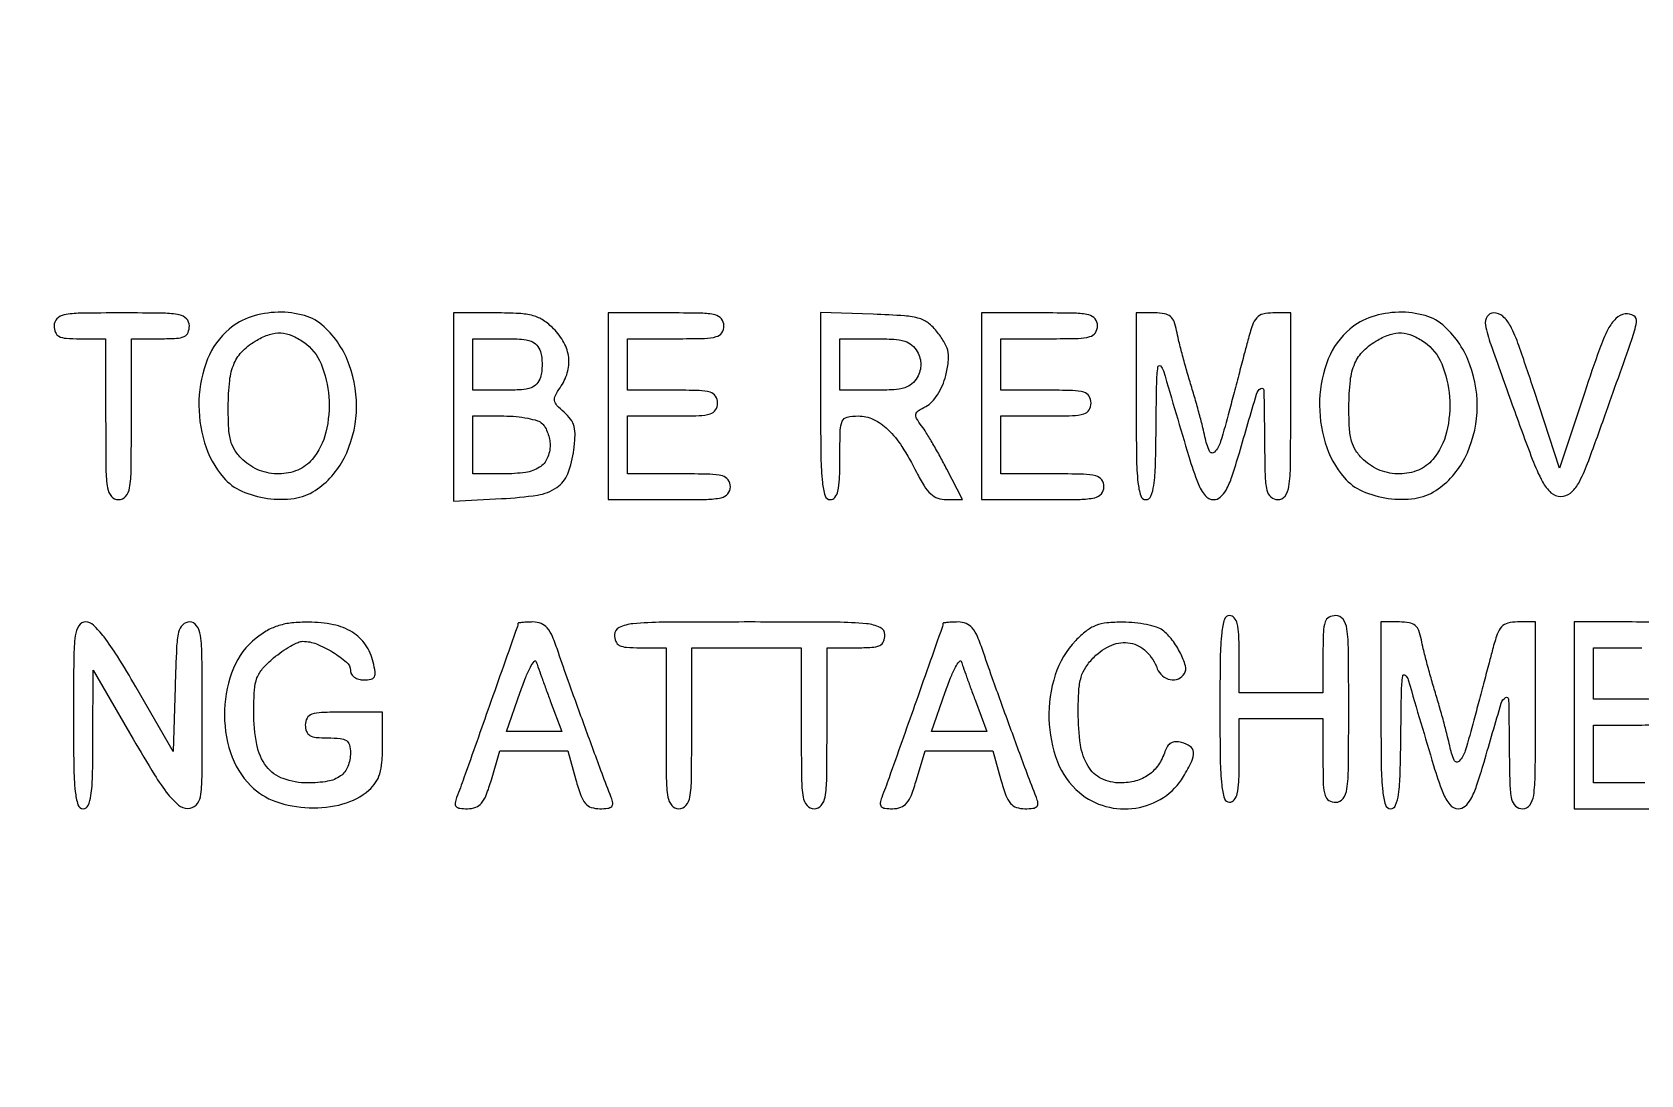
# Model space of a CAD drawing. Extents: x 0 to 1066, y 0 to 761.
# Drawn here: x 920.75 to 941.88, y 295.31 to 309.01 of the extents above; entities that cross this region are included whole.
import ezdxf

# ---------------------------------------------------------------- set-up
doc = ezdxf.new("R2010")
doc.units = 0
doc.header["$MEASUREMENT"] = 0

msp = doc.modelspace()

# ---------------------------------------------------------------- linework, layer by layer
for points in [[(409.06215, 749.15415), (40.8618, 749.132981), (40.8618, 380.65769), (40.8618, 12.1824), (501.2973, 12.1824), (961.7328, 12.1824), (961.7328, 380.646631), (961.7328, 749.110861), (961.41555, 749.1633, 0.040886), (961.153339, 749.184871, 0.000002), (934.190609, 749.194398, 0.000089), (904.448031, 749.199508, 0.000054), (869.1804, 749.195529, -0.000029), (813.61687, 749.186499, -0.000004), (696.10453, 749.175037, -0.000004), (556.774728, 749.163736, -0.000004)], [(923.339203, 305.109373, 0.123885), (923.056012, 304.716677, 0.085485), (922.942437, 304.177757, 0.082885), (923.014908, 303.615736, 0.104562), (923.266639, 303.157126, 0.111799), (923.504609, 302.980775, 0.06908), (923.841008, 302.885081, 0.069045), (924.190965, 302.884615, 0.111332), (924.468882, 302.988681, 0.131426), (924.849639, 303.41466, 0.103697), (925.010054, 304.014311, 0.101152), (924.91739, 304.640653, 0.118621), (924.586771, 305.140219, 0.118666), (924.327035, 305.286801, 0.075716), (923.981356, 305.330738, 0.073305), (923.626341, 305.269407, 0.095814)], [(938.059603, 305.109373, 0.123885), (937.776412, 304.716677, 0.085485), (937.662837, 304.177757, 0.082885), (937.735308, 303.615736, 0.104562), (937.987039, 303.157126, 0.111799), (938.225009, 302.980775, 0.06908), (938.561408, 302.885081, 0.069045), (938.911365, 302.884615, 0.111332), (939.189282, 302.988681, 0.131426), (939.570039, 303.41466, 0.103697), (939.730454, 304.014311, 0.101152), (939.63779, 304.640653, 0.118621), (939.307171, 305.140219, 0.118666), (939.047435, 305.286801, 0.075716), (938.701756, 305.330738, 0.073305), (938.346741, 305.269407, 0.095814)], [(921.0402, 305.1522, 0.094959), (921.056763, 305.065774, 0.184152), (921.10365, 305.014725, 0.098846), (921.196639, 304.98933, 0.017388), (921.3786, 304.983), (921.717, 304.983), (921.717, 303.9255, 0.002827), (921.720731, 303.265541, 0.036854), (921.741534, 303.021337, 0.138781), (921.792794, 302.910868, 0.218517), (921.8862, 302.868, 0.218517), (921.979606, 302.910868, 0.138781), (922.030866, 303.021337, 0.036854), (922.051669, 303.265541, 0.002827), (922.0554, 303.9255), (922.0554, 304.983), (922.4361, 304.983, 0.013964), (922.645858, 304.988859, 0.090841), (922.748063, 305.01355, 0.188085), (922.798634, 305.064595, 0.102588), (922.8168, 305.1522, 0.193568), (922.779602, 305.244685, 0.15568), (922.684613, 305.296221, 0.043488), (922.475605, 305.317467, 0.003595), (921.9285, 305.3214, 0.003595), (921.381395, 305.317467, 0.043488), (921.172388, 305.296221, 0.15568), (921.077398, 305.244685, 0.193568)], [(926.2854, 304.085453), (926.2854, 302.849506), (926.918449, 302.881474, 0.024309), (927.389374, 302.928279, 0.112633), (927.642526, 303.027048, 0.153372), (927.786342, 303.208535, 0.058166), (927.86708, 303.525348, 0.023573), (927.882821, 303.707507, 0.073694), (927.86959, 303.829463, 0.094912), (927.824236, 303.924702, 0.057312), (927.738925, 304.016608, -0.027153), (927.644213, 304.107059, -0.149392), (927.613377, 304.169688, -0.161279), (927.624037, 304.23622, -0.033096), (927.686533, 304.339345, 0.080592), (927.780889, 304.534587, 0.100315), (927.798843, 304.734937, 0.097349), (927.737181, 304.931023, 0.071783), (927.600545, 305.113745, 0.050512), (927.466395, 305.223221, 0.079484), (927.331203, 305.284387, 0.053942), (927.14871, 305.313552, 0.012674), (926.839145, 305.3214), (926.2854, 305.3214)], [(928.3158, 304.0947), (928.3158, 302.868), (929.1195, 302.868, 0.004147), (929.610209, 302.87207, 0.047763), (929.801588, 302.893603, 0.16431), (929.888994, 302.945193, 0.179874), (929.9232, 303.0372, 0.157888), (929.89366, 303.128416, 0.176663), (929.81745, 303.179962, 0.055952), (929.652578, 303.202053, 0.005351), (929.2464, 303.2064), (928.5696, 303.2064), (928.5696, 303.5871), (928.5696, 303.9678), (929.1618, 303.9678, 0.006583), (929.511692, 303.972407, 0.063075), (929.658825, 303.994993, 0.183695), (929.72767, 304.046426, 0.142406), (929.754, 304.137, 0.142406), (929.72767, 304.227574, 0.183695), (929.658825, 304.279007, 0.063075), (929.511692, 304.301593, 0.006583), (929.1618, 304.3062), (928.5696, 304.3062), (928.5696, 304.6446), (928.5696, 304.983), (929.2041, 304.983, 0.005909), (929.582126, 304.987467, 0.059311), (929.738137, 305.00979, 0.180365), (929.810656, 305.061288, 0.150217), (929.8386, 305.1522, 0.17273), (929.805927, 305.243957, 0.168559), (929.722275, 305.29555, 0.050222), (929.539722, 305.317249, 0.004487), (929.0772, 305.3214), (928.3158, 305.3214)], [(931.1076, 304.098121, 0.003202), (931.111926, 303.422613, 0.022501), (931.130932, 303.09417, 0.049121), (931.16683, 302.917947, 0.329081), (931.2345, 302.868, 0.232029), (931.296237, 302.89828, 0.108427), (931.335369, 302.9808, 0.047315), (931.356101, 303.136657, 0.00942), (931.3614, 303.4179, -0.00595), (931.365707, 303.779865, -0.096871), (931.391744, 303.897998, -0.238613), (931.45641, 303.951615, -0.056005), (931.600453, 303.9678, -0.111153), (931.801905, 303.922456, -0.081177), (931.99122, 303.791601, -0.058854), (932.17691, 303.564971, -0.025924), (932.368772, 303.22755, 0.021841), (932.468516, 303.048753, 0.069009), (932.55567, 302.943227, 0.100305), (932.648178, 302.887432, 0.085906), (932.760445, 302.868), (932.97165, 302.868), (932.765473, 303.26985, 0.006834), (932.677406, 303.435872, 0.006481), (932.583298, 303.602412, 0.006451), (932.496251, 303.74756, 0.022591), (932.434827, 303.837675, -0.02569), (932.368248, 303.936664, -0.192002), (932.359329, 303.991464, -0.198014), (932.390663, 304.03639, -0.027525), (932.491528, 304.093575, 0.089041), (932.569481, 304.151414, 0.046566), (932.643998, 304.247076, 0.042448), (932.707234, 304.367402, 0.038847), (932.751464, 304.500263, 0.026721), (932.785434, 304.676622, 0.076578), (932.783442, 304.801041, 0.082928), (932.744416, 304.913384, 0.035157), (932.658072, 305.048062, 0.057331), (932.535502, 305.17834, 0.10358), (932.407117, 305.247632, 0.055706), (932.211985, 305.282574, 0.007564), (931.796758, 305.303671), (931.1076, 305.328243)], [(933.2226, 304.0947), (933.2226, 302.868), (934.0263, 302.868, 0.004147), (934.517009, 302.87207, 0.047763), (934.708388, 302.893603, 0.16431), (934.795794, 302.945193, 0.179874), (934.83, 303.0372, 0.157888), (934.80046, 303.128416, 0.176663), (934.72425, 303.179962, 0.055952), (934.559378, 303.202053, 0.005351), (934.1532, 303.2064), (933.4764, 303.2064), (933.4764, 303.5871), (933.4764, 303.9678), (934.0686, 303.9678, 0.006583), (934.418492, 303.972407, 0.063075), (934.565625, 303.994993, 0.183695), (934.63447, 304.046426, 0.142406), (934.6608, 304.137, 0.142406), (934.63447, 304.227574, 0.183695), (934.565625, 304.279007, 0.063075), (934.418492, 304.301593, 0.006583), (934.0686, 304.3062), (933.4764, 304.3062), (933.4764, 304.6446), (933.4764, 304.983), (934.1109, 304.983, 0.005909), (934.488926, 304.987467, 0.059311), (934.644938, 305.00979, 0.180365), (934.717456, 305.061288, 0.150217), (934.7454, 305.1522, 0.17273), (934.712727, 305.243957, 0.168559), (934.629075, 305.29555, 0.050222), (934.446522, 305.317249, 0.004487), (933.984, 305.3214), (933.2226, 305.3214)], [(935.253, 304.0947, 0.003213), (935.257328, 303.421179, 0.022561), (935.276338, 303.0936, 0.049302), (935.312253, 302.917877, 0.328801), (935.3799, 302.868, 0.305395), (935.446134, 302.912616, 0.062503), (935.484402, 303.056264, 0.027449), (935.50621, 303.32616, 0.004264), (935.515437, 303.86205, -0.002416), (935.522785, 304.405522, -0.029471), (935.538846, 304.612943, -0.603012), (935.570612, 304.624514, -0.138127), (935.611091, 304.56, 0.001112), (935.944607, 303.434384, 0.020238), (936.066204, 303.080251, 0.077221), (936.158419, 302.921177, 0.226588), (936.269737, 302.868, 0.178321), (936.357945, 302.900492, 0.090477), (936.433767, 302.993402, 0.045479), (936.510422, 303.16828, 0.010027), (936.608009, 303.48135, -0.001209), (936.834305, 304.255115, -0.180504), (936.889126, 304.328117, -0.586533), (936.930168, 304.306153, -0.002598), (936.938321, 303.69285, 0.004063), (936.946482, 303.18981, 0.046466), (936.969647, 302.993091, 0.159576), (937.021938, 302.903136, 0.183972), (937.1142, 302.868, 0.240299), (937.208522, 302.916109, 0.123223), (937.259333, 303.042487, 0.031956), (937.279811, 303.321838, 0.002322), (937.2834, 304.0947), (937.2834, 305.3214), (937.048835, 305.3214, 0.057703), (936.918747, 305.306337, 0.150789), (936.838417, 305.259284, 0.102355), (936.780477, 305.162096, 0.018959), (936.71948, 304.96185, 0.000085), (936.672737, 304.784426, 0.000034), (936.60845, 304.540172, 0.000033), (936.539016, 304.27622, 0.000041), (936.474614, 304.03125, -0.009374), (936.361179, 303.630352, -0.115475), (936.282191, 303.493801, -0.538762), (936.215254, 303.505423, -0.053672), (936.156597, 303.69285, 0.012912), (936.129467, 303.813109, 0.003926), (936.082247, 303.993841, 0.003928), (936.026136, 304.195594, 0.004276), (935.968378, 304.3908, -0.00492), (935.910894, 304.586006, -0.004529), (935.855602, 304.787759, -0.004526), (935.809571, 304.968501, -0.014927), (935.783881, 305.08875, 0.043617), (935.750978, 305.208663, 0.134321), (935.702398, 305.276421, 0.130778), (935.625229, 305.311034, 0.040414), (935.497198, 305.3214), (935.253, 305.3214)], [(940.19246, 304.11585, 0.003393), (940.455669, 303.400987, 0.031784), (940.590264, 303.102105, 0.088186), (940.701321, 302.959771, 0.185146), (940.830342, 302.9103, 0.171713), (940.956448, 302.954924, 0.097838), (941.061269, 303.080508, 0.035907), (941.182175, 303.345053, 0.004013), (941.408704, 303.9678, 0.000902), (941.763012, 304.972458, 0.03521), (941.82538, 305.200596, 0.313686), (941.78894, 305.284101, 0.175088), (941.675383, 305.307682, 0.158568), (941.554543, 305.248347, 0.080982), (941.452765, 305.111142, 0.034439), (941.337942, 304.845335, 0.004852), (941.144855, 304.280166), (940.814366, 303.281232), (940.479371, 304.301316, 0.004319), (940.279681, 304.892121, 0.035828), (940.167919, 305.151955, 0.094668), (940.069392, 305.277189, 0.180786), (939.951113, 305.3214, 0.252582), (939.861696, 305.273152, 0.197186), (939.840318, 305.163057, 0.035219), (939.910613, 304.907069, 0.0019)], [(924.318297, 304.937639, -0.143223), (924.545998, 304.653323, -0.079931), (924.64846, 304.218153, -0.077332), (924.610265, 303.757018, -0.11509), (924.428996, 303.39675, -0.119537), (924.240584, 303.257195, -0.098447), (923.994927, 303.206552, -0.09388), (923.738477, 303.253262, -0.097006), (923.520203, 303.390347, -0.056872), (923.419283, 303.50944, -0.080028), (923.361387, 303.635796, -0.054705), (923.333563, 303.807524, -0.014142), (923.327091, 304.088297, -0.025001), (923.346155, 304.433155, -0.075567), (923.405582, 304.660138, -0.098225), (923.519037, 304.825005, -0.062967), (923.7051, 304.965419, -0.051006), (923.869866, 305.038758, -0.090781), (924.016514, 305.058795, -0.090761), (924.160771, 305.025581, -0.050966)], [(927.4275, 304.8138, -0.047189), (927.444179, 304.73669, -0.029688), (927.449652, 304.6446, -0.029688), (927.444179, 304.55251, -0.047189), (927.4275, 304.4754, -0.103276), (927.379362, 304.389974, -0.127418), (927.304071, 304.338647, -0.071188), (927.179044, 304.312946, -0.015153), (926.956499, 304.3062), (926.5392, 304.3062), (926.5392, 304.6446), (926.5392, 304.983), (926.956499, 304.983, -0.015153), (927.179044, 304.976254, -0.071188), (927.304071, 304.950553, -0.127418), (927.379362, 304.899226, -0.103276)], [(932.3766, 304.8138, -0.049536), (932.412762, 304.726426, -0.073486), (932.424853, 304.6446, -0.073486), (932.412762, 304.562774, -0.049536), (932.3766, 304.4754, -0.09537), (932.307705, 304.390475, -0.100861), (932.213466, 304.339233, -0.059921), (932.068432, 304.313248, -0.014397), (931.823723, 304.3062), (931.3614, 304.3062), (931.3614, 304.6446), (931.3614, 304.983), (931.823723, 304.983, -0.014397), (932.068432, 304.975952, -0.059921), (932.213466, 304.949967, -0.100861), (932.307705, 304.898725, -0.09537)], [(939.038697, 304.937639, -0.143223), (939.266398, 304.653323, -0.079931), (939.36886, 304.218153, -0.077332), (939.330665, 303.757018, -0.11509), (939.149396, 303.39675, -0.119537), (938.960984, 303.257195, -0.098447), (938.715327, 303.206552, -0.09388), (938.458877, 303.253262, -0.097006), (938.240603, 303.390347, -0.056872), (938.139683, 303.50944, -0.080028), (938.081787, 303.635796, -0.054705), (938.053963, 303.807524, -0.014142), (938.047491, 304.088297, -0.025001), (938.066555, 304.433155, -0.075567), (938.125982, 304.660138, -0.098225), (938.239437, 304.825005, -0.062967), (938.4255, 304.965419, -0.051006), (938.590266, 305.038758, -0.090781), (938.736914, 305.058795, -0.090761), (938.881171, 305.025581, -0.050966)], [(927.45288, 303.86628, -0.070395), (927.491794, 303.814539, -0.038897), (927.524579, 303.742394, -0.037889), (927.546931, 303.66257, -0.049362), (927.5544, 303.5871, -0.103441), (927.517745, 303.411818, -0.151109), (927.415393, 303.293279, -0.105063), (927.231977, 303.226485, -0.034985), (926.94528, 303.2064), (926.5392, 303.2064), (926.5392, 303.5871), (926.5392, 303.9678), (926.94528, 303.9678, -0.022886), (927.108185, 303.96034, -0.026473), (927.261896, 303.937978, -0.026952), (927.388095, 303.905581, -0.120635)], [(936.3528, 300.1185, 0.003213), (936.357128, 299.444979, 0.022561), (936.376138, 299.1174, 0.049302), (936.412053, 298.941677, 0.328801), (936.4797, 298.8918, 0.232029), (936.541437, 298.92208, 0.108427), (936.580569, 299.0046, 0.047315), (936.601301, 299.160457, 0.00942), (936.6066, 299.4417), (936.6066, 299.9916), (937.1565, 299.9916), (937.7064, 299.9916), (937.7064, 299.4417, 0.007414), (937.711171, 299.11992, 0.067313), (937.734058, 298.981688, 0.186514), (937.785413, 298.916504, 0.134481), (937.8756, 298.8918, 0.240299), (937.969922, 298.939909, 0.123223), (938.020733, 299.066287, 0.031956), (938.041211, 299.345638, 0.002322), (938.0448, 300.1185, 0.002322), (938.041211, 300.891362, 0.031956), (938.020733, 301.170712, 0.123223), (937.969922, 301.297091, 0.240299), (937.8756, 301.3452, 0.12648), (937.785868, 301.322132, 0.188641), (937.7346, 301.2606, 0.072107), (937.711367, 301.131298, 0.008455), (937.7064, 300.8376), (937.7064, 300.33), (937.1565, 300.33), (936.6066, 300.33), (936.6066, 300.8376, 0.010614), (936.601147, 301.094441, 0.050675), (936.580163, 301.23945, 0.113455), (936.540868, 301.31663, 0.222027), (936.4797, 301.3452, 0.328801), (936.412053, 301.295323, 0.049302), (936.376138, 301.1196, 0.022561), (936.357128, 300.792021, 0.003213)], [(921.294, 300.0339, 0.003213), (921.298328, 299.360379, 0.022561), (921.317338, 299.0328, 0.049302), (921.353253, 298.857077, 0.328801), (921.4209, 298.8072, 0.295501), (921.486272, 298.849531, 0.070336), (921.524006, 298.980231, 0.029944), (921.54404, 299.227794, 0.004715), (921.549637, 299.71665), (921.551474, 300.6261), (922.078387, 299.719957, 0.006242), (922.357761, 299.253024, 0.029041), (922.537482, 298.995737, 0.052989), (922.674726, 298.855238, 0.170079), (922.79565, 298.810507, 0.199339), (922.903931, 298.853273, 0.163117), (922.961625, 298.964706, 0.036571), (922.982704, 299.223581, 0.002034), (922.986, 300.0339, 0.002367), (922.982369, 300.801072, 0.031318), (922.961984, 301.083383, 0.117824), (922.912177, 301.212077, 0.246563), (922.81976, 301.2606, 0.195513), (922.728955, 301.223682, 0.145553), (922.675652, 301.128256, 0.043894), (922.648139, 300.921993, 0.004128), (922.62941, 300.410718), (922.6053, 299.560836), (922.112117, 300.410718, 0.007787), (921.872038, 300.809983, 0.025041), (921.695201, 301.06461, 0.035073), (921.557347, 301.219518, 0.195814), (921.456467, 301.2606, 0.254619), (921.366461, 301.211588, 0.110911), (921.317951, 301.079758, 0.030502), (921.297687, 300.793586, 0.002427)], [(923.692528, 301.048743, 0.129246), (923.396405, 300.656097, 0.088626), (923.278213, 300.107792, 0.087215), (923.356765, 299.544133, 0.118789), (923.62356, 299.107931, 0.112618), (923.952024, 298.901494, 0.075265), (924.390135, 298.818795, 0.075304), (924.832852, 298.869485, 0.113008), (925.174723, 299.051566, 0.065979), (925.262555, 299.150789, 0.074329), (925.317272, 299.265691, 0.054743), (925.346167, 299.418684, 0.019325), (925.3548, 299.641973), (925.3548, 300.0762), (924.8472, 300.0762, 0.008455), (924.553502, 300.071233, 0.072107), (924.4242, 300.048, 0.188641), (924.362668, 299.996732, 0.12648), (924.3396, 299.907, 0.087745), (924.354599, 299.822192, 0.177212), (924.397763, 299.771036, 0.10769), (924.481366, 299.744753, 0.022514), (924.6357, 299.7378, -0.021714), (924.797785, 299.730758, -0.124268), (924.878465, 299.702751, -0.187079), (924.918895, 299.646064, -0.062494), (924.9318, 299.54322, -0.091498), (924.898163, 299.360947, -0.148314), (924.802374, 299.237386, -0.113347), (924.632288, 299.167247, -0.041372), (924.37112, 299.1456, -0.086758), (924.048534, 299.201999, -0.145015), (923.828323, 299.363975, -0.116882), (923.702379, 299.649149, -0.045825), (923.6628, 300.080089, -0.015089), (923.671447, 300.366568, -0.073154), (923.704695, 300.525358, -0.095003), (923.778151, 300.647379, -0.035007), (923.923091, 300.78778, -0.021479), (924.031886, 300.871617, -0.024071), (924.143526, 300.942463, -0.024321), (924.243391, 300.993028, -0.105406), (924.307992, 301.0068, -0.095864), (924.485327, 300.972484, -0.042073), (924.699896, 300.864465, -0.039621), (924.882319, 300.731547, -0.218876), (924.9318, 300.623927, 0.137225), (924.945337, 300.575532, 0.104143), (924.983196, 300.535139, 0.087371), (925.040739, 300.508335, 0.065501), (925.110171, 300.4992, 0.051376), (925.203148, 300.508779, 0.224479), (925.246099, 300.541225, 0.158116), (925.25678, 300.603988, 0.023398), (925.231942, 300.73185, 0.090086), (925.129694, 300.96184, 0.105062), (924.957233, 301.126882, 0.089301), (924.70868, 301.224988, 0.048933), (924.3819, 301.257781, 0.02471), (924.162434, 301.247418, 0.049497), (923.992312, 301.213729, 0.05494), (923.843839, 301.150221, 0.038421)], [(927.131395, 301.23945, -0.084799), (927.124891, 301.201434, -0.000052), (926.75892, 300.162662, -0.000388), (926.423376, 299.212928, -0.009822), (926.326375, 298.95525, 0.060048), (926.306783, 298.881519, 0.230938), (926.321032, 298.837662, 0.170663), (926.369125, 298.813554, 0.031659), (926.469379, 298.8072, 0.086283), (926.577494, 298.825997, 0.134827), (926.654323, 298.879959, 0.082591), (926.716396, 298.98697, 0.018432), (926.783868, 299.1879), (926.896276, 299.5686), (927.341243, 299.5686), (927.786211, 299.5686), (927.8928, 299.1879, 0.017944), (927.958185, 298.98299, 0.087286), (928.018412, 298.877531, 0.141822), (928.095634, 298.825152, 0.078722), (928.208946, 298.8072, 0.029308), (928.314092, 298.813368, 0.166988), (928.363822, 298.837276, 0.236769), (928.378664, 298.881066, 0.061225), (928.35889, 298.95525, -0.006965), (928.236601, 299.271606, -0.001209), (928.015345, 299.87304, -0.001323), (927.795617, 300.479787, -0.005089), (927.663852, 300.85875, 0.017403), (927.585081, 301.0685, 0.074917), (927.516322, 301.182275, 0.125362), (927.436616, 301.240172, 0.094981), (927.330049, 301.2606, 0.00999), (927.253884, 301.259078, 0.016528), (927.189752, 301.254387, 0.010464), (927.138648, 301.247862, 0.371455)], [(928.4004, 301.0914, 0.094959), (928.416963, 301.004974, 0.184152), (928.46385, 300.953925, 0.098846), (928.556839, 300.92853, 0.017388), (928.7388, 300.9222), (929.0772, 300.9222), (929.0772, 299.8647, 0.002827), (929.080931, 299.204741, 0.036854), (929.101734, 298.960537, 0.138781), (929.152994, 298.850068, 0.218517), (929.2464, 298.8072, 0.218517), (929.339806, 298.850068, 0.138781), (929.391066, 298.960537, 0.036854), (929.411869, 299.204741, 0.002827), (929.4156, 299.8647), (929.4156, 300.9222), (930.1347, 300.9222), (930.8538, 300.9222), (930.8538, 299.8647, 0.002827), (930.857531, 299.204741, 0.036854), (930.878334, 298.960537, 0.138781), (930.929594, 298.850068, 0.218517), (931.023, 298.8072, 0.218517), (931.116406, 298.850068, 0.138781), (931.167666, 298.960537, 0.036854), (931.188469, 299.204741, 0.002827), (931.1922, 299.8647), (931.1922, 300.9222), (931.5729, 300.9222, 0.013964), (931.782658, 300.928059, 0.090841), (931.884863, 300.95275, 0.188085), (931.935434, 301.003795, 0.102588), (931.9536, 301.0914, 0.292848), (931.891257, 301.188715, 0.084277), (931.710375, 301.237436, 0.022284), (931.316962, 301.257277, 0.001458), (930.177, 301.2606, 0.001458), (929.037038, 301.257277, 0.022284), (928.643625, 301.237436, 0.084277), (928.462743, 301.188715, 0.292848)], [(932.714995, 301.23945, -0.084799), (932.708491, 301.201434, -0.000052), (932.34252, 300.162662, -0.000388), (932.006976, 299.212928, -0.009822), (931.909975, 298.95525, 0.060048), (931.890383, 298.881519, 0.230938), (931.904632, 298.837662, 0.170663), (931.952725, 298.813554, 0.031659), (932.052979, 298.8072, 0.086283), (932.161094, 298.825997, 0.134827), (932.237923, 298.879959, 0.082591), (932.299996, 298.98697, 0.018432), (932.367468, 299.1879), (932.479876, 299.5686), (932.924843, 299.5686), (933.369811, 299.5686), (933.4764, 299.1879, 0.017944), (933.541785, 298.98299, 0.087286), (933.602012, 298.877531, 0.141822), (933.679234, 298.825152, 0.078722), (933.792546, 298.8072, 0.029308), (933.897692, 298.813368, 0.166988), (933.947422, 298.837276, 0.236769), (933.962264, 298.881066, 0.061225), (933.94249, 298.95525, -0.006965), (933.820201, 299.271606, -0.001209), (933.598945, 299.87304, -0.001323), (933.379217, 300.479787, -0.005089), (933.247452, 300.85875, 0.017403), (933.168681, 301.0685, 0.074917), (933.099922, 301.182275, 0.125362), (933.020216, 301.240172, 0.094981), (932.913649, 301.2606, 0.00999), (932.837484, 301.259078, 0.016528), (932.773352, 301.254387, 0.010464), (932.722248, 301.247862, 0.371455)], [(934.458229, 301.01612, 0.114205), (934.190361, 300.56574, 0.083506), (934.107434, 299.987764, 0.085163), (934.217964, 299.425294, 0.127519), (934.506403, 299.019227, 0.108551), (934.852266, 298.837735, 0.105254), (935.246405, 298.815143, 0.106878), (935.610822, 298.954573, 0.11522), (935.873518, 299.229312, 0.021165), (935.982199, 299.432461, 0.127063), (936.005365, 299.549049, 0.232712), (935.962627, 299.624758, 0.086167), (935.848143, 299.676943, 0.067058), (935.771289, 299.686355, 0.120753), (935.710162, 299.670591, 0.12276), (935.663909, 299.628609, 0.07065), (935.631101, 299.560411, -0.072622), (935.544976, 299.383171, -0.089596), (935.416495, 299.252259, -0.08774), (935.248031, 299.172738, -0.066597), (935.045187, 299.1456, -0.114856), (934.795075, 299.203822, -0.145297), (934.621522, 299.364208, -0.099183), (934.521915, 299.647134, -0.035212), (934.4916, 300.077069, -0.014703), (934.499929, 300.360243, -0.055361), (934.529825, 300.535021, -0.07729), (934.591279, 300.667512, -0.049247), (934.699255, 300.799145, -0.096703), (934.932825, 300.956412, -0.146157), (935.174827, 300.983024, -0.15206), (935.385032, 300.87291, -0.107279), (935.530538, 300.64725, 0.127947), (935.596811, 300.553126, 0.131147), (935.69996, 300.504314, 0.142401), (935.807276, 300.515266, 0.159485), (935.886419, 300.582052, 0.211029), (935.900563, 300.684173, 0.047286), (935.835019, 300.851749, 0.046742), (935.726902, 301.02391, 0.065556), (935.598731, 301.152159, 0.088545), (935.521629, 301.192119, 0.025252), (935.390536, 301.225736, 0.02458), (935.236106, 301.249294, 0.023821), (935.078478, 301.257909, 0.026305), (934.86843, 301.248319, 0.068477), (934.721586, 301.213166, 0.074054), (934.596448, 301.141592, 0.034872)], [(938.4678, 300.0339, 0.003213), (938.472128, 299.360379, 0.022561), (938.491138, 299.0328, 0.049302), (938.527053, 298.857077, 0.328801), (938.5947, 298.8072, 0.305395), (938.660934, 298.851816, 0.062503), (938.699202, 298.995464, 0.027449), (938.72101, 299.26536, 0.004264), (938.730237, 299.80125, -0.002416), (938.737585, 300.344722, -0.029471), (938.753646, 300.552143, -0.603012), (938.785412, 300.563714, -0.138127), (938.825891, 300.4992, 0.001112), (939.159407, 299.373584, 0.020238), (939.281004, 299.019451, 0.077221), (939.373219, 298.860377, 0.226588), (939.484537, 298.8072, 0.178321), (939.572745, 298.839692, 0.090477), (939.648567, 298.932602, 0.045479), (939.725222, 299.10748, 0.010027), (939.822809, 299.42055, -0.001209), (940.049105, 300.194315, -0.180504), (940.103926, 300.267317, -0.586533), (940.144968, 300.245353, -0.002598), (940.153121, 299.63205, 0.004063), (940.161282, 299.12901, 0.046466), (940.184447, 298.932291, 0.159576), (940.236738, 298.842336, 0.183972), (940.329, 298.8072, 0.240299), (940.423322, 298.855309, 0.123223), (940.474133, 298.981687, 0.031956), (940.494611, 299.261038, 0.002322), (940.4982, 300.0339), (940.4982, 301.2606), (940.263635, 301.2606, 0.057703), (940.133547, 301.245537, 0.150789), (940.053217, 301.198484, 0.102355), (939.995277, 301.101296, 0.018959), (939.93428, 300.90105, 0.000085), (939.887537, 300.723626, 0.000034), (939.82325, 300.479372, 0.000033), (939.753816, 300.21542, 0.000041), (939.689414, 299.97045, -0.009374), (939.575979, 299.569552, -0.115475), (939.496991, 299.433001, -0.538762), (939.430054, 299.444623, -0.053672), (939.371397, 299.63205, 0.012912), (939.344267, 299.752309, 0.003926), (939.297047, 299.933041, 0.003928), (939.240936, 300.134794, 0.004276), (939.183178, 300.33, -0.00492), (939.125694, 300.525206, -0.004529), (939.070402, 300.726959, -0.004526), (939.024371, 300.907701, -0.014927), (938.998681, 301.02795, 0.043617), (938.965778, 301.147863, 0.134321), (938.917198, 301.215621, 0.130778), (938.840029, 301.250234, 0.040414), (938.711998, 301.2606), (938.4678, 301.2606)], [(927.557555, 300.22425), (927.707344, 299.8224), (927.345038, 299.8224), (926.982732, 299.8224), (927.160543, 300.336818, -0.011999), (927.231293, 300.526624, -0.026422), (927.296317, 300.667059, -0.047278), (927.346634, 300.743701, -0.601846), (927.37306, 300.738668, 0.009837), (927.394896, 300.672495, 0.001488), (927.441571, 300.541123, 0.001668), (927.497662, 300.386356, 0.001442)], [(933.141155, 300.22425), (933.290944, 299.8224), (932.928638, 299.8224), (932.566332, 299.8224), (932.744143, 300.336818, -0.011999), (932.814893, 300.526624, -0.026422), (932.879917, 300.667059, -0.047278), (932.930234, 300.743701, -0.601846), (932.95666, 300.738668, 0.009837), (932.978496, 300.672495, 0.001488), (933.025171, 300.541123, 0.001668), (933.081262, 300.386356, 0.001442)]]:
    msp.add_lwpolyline(points, format="xyb", close=True)
for points in [[(479.458836, 95.240684, -0.000004), (502.524384, 95.211821, -0.198594)], [(710.559243, 95.267872, -0.000023), (733.258836, 95.240684, -0.000004), (756.324384, 95.211821, -0.198594)], [(542.992229, 95.24091, -0.000004), (565.972908, 95.212432, -0.198597)], [(606.442229, 95.24091, -0.000004), (629.422908, 95.212432, -0.198597)], [(669.892229, 95.24091, -0.000004), (692.872908, 95.212432, -0.198597)], [(918.459593, 312.194454, -0.000002), (918.5437, 311.832538, -0.000002), (918.621737, 311.496731, -0.000002), (918.687237, 311.214867, -0.000017)], [(942.229722, 301.256449, 0.004487), (941.7672, 301.2606), (941.0058, 301.2606), (941.0058, 300.0339), (941.0058, 298.8072), (941.8095, 298.8072, 0.004147), (942.300209, 298.81127, 0.047763)], [(942.201692, 300.240793, 0.006583), (941.8518, 300.2454), (941.2596, 300.2454), (941.2596, 300.5838), (941.2596, 300.9222), (941.8941, 300.9222, 0.005909)], [(941.9364, 299.1456), (941.2596, 299.1456), (941.2596, 299.5263), (941.2596, 299.907), (941.8518, 299.907, 0.006583), (942.201692, 299.911607, 0.063075)]]:
    msp.add_lwpolyline(points, format="xyb")

doc.saveas('drawing.dxf')
